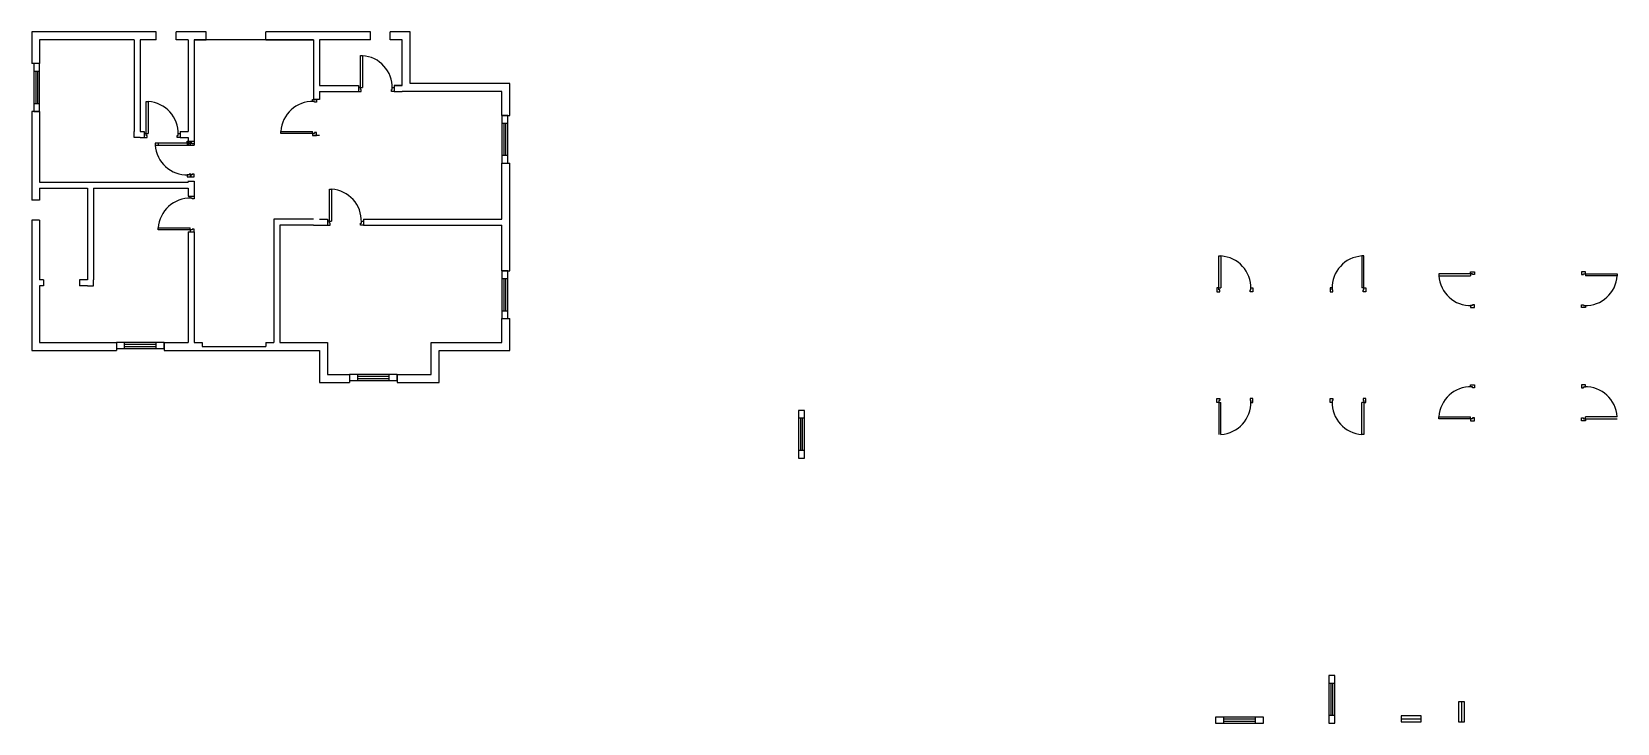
# Model space of a CAD drawing. Header units: millimetres. Extents: x 1563 to 41359, y -6266 to 11088.
import ezdxf

# ---------------------------------------------------------------- set-up
doc = ezdxf.new("R2010")
doc.units = ezdxf.units.MM
doc.header["$MEASUREMENT"] = 0
doc.layers.add('door', color=81, linetype='Continuous')
doc.layers.add('window', color=30, linetype='Continuous')

msp = doc.modelspace()

# ---------------------------------------------------------------- linework, layer by layer
for p, q in [((4138, 10888), (4138, 8588)), ((4288, 10888), (4288, 8588)), ((4688, 10888), (4688, 11088)), ((5188, 10888), (5188, 11088)), ((5488, 10888), (5488, 8588)), ((5638, 10888), (5638, 8239)), ((5638, 10888), (5938, 10888)), ((5938, 10888), (5938, 11088)), ((7438, 10888), (7438, 11088)), ((7438, 10888), (8638, 10888)), ((8638, 10888), (8638, 9588)), ((8788, 10888), (8788, 9738)), ((10063, 10888), (10063, 11088)), ((10563, 10888), (10563, 11088)), ((1763, 10288), (1563, 10288)), ((8638, 9588), (8638, 9388)), ((8788, 9738), (9763, 9738)), ((8788, 9588), (9763, 9588)), ((8788, 9588), (8788, 9388)), ((8788, 9588), (8788, 9388)), ((9763, 9738), (9763, 9588)), ((10863, 9738), (10663, 9738)), ((10663, 9738), (10663, 9588)), ((10663, 9738), (10863, 9738)), ((10663, 9588), (10863, 9588)), ((8788, 9388), (8638, 9388)), ((1763, 9088), (1563, 9088)), ((13363, 8988), (13563, 8988)), ((4138, 8438), (4138, 8588)), ((4288, 8438), (4138, 8438)), ((4288, 8588), (4388, 8588)), ((4288, 8438), (4388, 8438)), ((4388, 8588), (4388, 8438)), ((5288, 8588), (5288, 8438)), ((5288, 8588), (5488, 8588)), ((5288, 8438), (5488, 8438)), ((5488, 8438), (5488, 8239)), ((8788, 8488), (8638, 8488)), ((5486, 8239), (5638, 8239)), ((13363, 7788), (13563, 7788)), ((1763, 7313), (5488, 7313)), ((1763, 7163), (2963, 7163)), ((2963, 7163), (2963, 4863)), ((3113, 7163), (3113, 4863)), ((3113, 7163), (5488, 7163)), ((5486, 7339), (5638, 7339)), ((5488, 7339), (5488, 7313)), ((5488, 7163), (5488, 6963)), ((5488, 7163), (5488, 6963)), ((5638, 7339), (5638, 6963)), ((1763, 6863), (1563, 6863)), ((5488, 6963), (5638, 6963)), ((8638, 6388), (7638, 6388)), ((7638, 6388), (7638, 6238)), ((8438, 6388), (8438, 6388)), ((8788, 6388), (8988, 6388)), ((8788, 6388), (8988, 6388)), ((8988, 6388), (8988, 6238)), ((9888, 6388), (9888, 6238)), ((9888, 6388), (13363, 6388)), ((1763, 6363), (1563, 6363)), ((5488, 6063), (5638, 6063)), ((5488, 6063), (5488, 3288)), ((5638, 6063), (5638, 3288)), ((7638, 6238), (7638, 3288)), ((8638, 6238), (7788, 6238)), ((7788, 6238), (7788, 3288)), ((8638, 6238), (8988, 6238)), ((9888, 6238), (13363, 6238)), ((1863, 4863), (1763, 4863)), ((1863, 4863), (1863, 4713)), ((2963, 4863), (2763, 4863)), ((2963, 4863), (2763, 4863)), ((2763, 4863), (2763, 4713)), ((3111, 4713), (3113, 4863)), ((13363, 5088), (13563, 5088)), ((1863, 4713), (1763, 4713)), ((2963, 4713), (2763, 4713)), ((2963, 4713), (3111, 4713)), ((13363, 3888), (13563, 3888)), ((3688, 3288), (3688, 3088)), ((4888, 3288), (4888, 3088)), ((5838, 3288), (5838, 3188)), ((5838, 3188), (7438, 3188)), ((7438, 3288), (7438, 3188)), ((9538, 2488), (9538, 2288)), ((10738, 2488), (10738, 2288))]:
    msp.add_line(p, q)
for points in [[(4688, 11088), (1563, 11088), (1563, 10288)], [(4138, 10888), (1763, 10888), (1763, 10288)], [(4688, 10888), (4288, 10888)], [(5938, 11088), (5188, 11088)], [(5488, 10888), (5188, 10888)], [(8638, 10888), (5638, 10888)], [(10063, 11088), (7438, 11088)], [(10063, 10888), (8788, 10888)], [(13563, 9788), (11063, 9788), (11063, 11088), (10563, 11088)], [(10863, 9738), (10863, 10888), (10563, 10888)], [(13363, 9588), (10863, 9588)], [(13363, 8988), (13363, 9588)], [(13563, 8988), (13563, 9788)], [(1563, 9088), (1563, 6863)], [(1763, 9088), (1763, 7313)], [(13363, 6388), (13363, 7788)], [(13563, 5088), (13563, 7788)], [(1763, 7163), (1763, 6863)], [(1563, 6363), (1563, 3088)], [(1763, 6363), (1763, 4863)], [(13363, 5088), (13363, 6238)], [(1763, 4713), (1763, 3288)], [(10738, 2488), (11588, 2488), (11588, 3288), (13363, 3288), (13363, 3888)], [(10738, 2288), (11788, 2288), (11788, 3088), (13563, 3088), (13563, 3888)], [(1763, 3288), (3688, 3288)], [(4888, 3288), (5488, 3288)], [(5638, 3288), (5838, 3288)], [(7438, 3288), (7638, 3288)], [(7788, 3288), (8988, 3288), (8988, 2488), (9538, 2488)], [(1563, 3088), (3688, 3088)], [(4888, 3088), (8788, 3088), (8788, 2288), (9538, 2288)]]:
    msp.add_lwpolyline(points)
at = {"layer": 'door'}
for p, q in [((9813, 9688), (9813, 10488)), ((9813, 10488), (9863, 10488)), ((9863, 10488), (9863, 9688)), ((9813, 9688), (9763, 9688)), ((9763, 9688), (9763, 9588)), ((9763, 9588), (9833, 9588)), ((9813, 9638), (9813, 9688)), ((9813, 9688), (9863, 9688)), ((9833, 9638), (9813, 9638)), ((9833, 9588), (9833, 9638)), ((10593, 9588), (10593, 9638)), ((10593, 9638), (10613, 9638)), ((10663, 9588), (10593, 9588)), ((10613, 9638), (10613, 9688)), ((10613, 9688), (10663, 9688)), ((10663, 9688), (10663, 9588)), ((4438, 8538), (4438, 9338)), ((4438, 9338), (4488, 9338)), ((4488, 9338), (4488, 8538)), ((8613, 9338), (8613, 9388)), ((8613, 9388), (8713, 9388)), ((8663, 9338), (8613, 9338)), ((8663, 9318), (8663, 9338)), ((8713, 9318), (8663, 9318)), ((8713, 9388), (8713, 9318)), ((4438, 8538), (4388, 8538)), ((4388, 8538), (4388, 8438)), ((4388, 8438), (4458, 8438)), ((4438, 8488), (4438, 8538)), ((4438, 8538), (4488, 8538)), ((4458, 8488), (4438, 8488)), ((4458, 8438), (4458, 8488)), ((5218, 8438), (5218, 8488)), ((5218, 8488), (5238, 8488)), ((5288, 8438), (5218, 8438)), ((5238, 8488), (5238, 8538)), ((5238, 8538), (5288, 8538)), ((5288, 8538), (5288, 8438)), ((7813, 8538), (7813, 8588)), ((7813, 8588), (8613, 8588)), ((8613, 8538), (7813, 8538)), ((8613, 8538), (8613, 8588)), ((8663, 8538), (8613, 8538)), ((8613, 8538), (8613, 8488)), ((8613, 8488), (8713, 8488)), ((8713, 8558), (8663, 8558)), ((8663, 8558), (8663, 8538)), ((8713, 8488), (8713, 8558)), ((5462, 8295), (4662, 8295)), ((4662, 8295), (4662, 8245)), ((4662, 8245), (5462, 8245)), ((5538, 8295), (4738, 8295)), ((4738, 8295), (4738, 8245)), ((4738, 8245), (5538, 8245)), ((5462, 8295), (5462, 8345)), ((5462, 8345), (5562, 8345)), ((5512, 8295), (5462, 8295)), ((5462, 8295), (5462, 8245)), ((5512, 8275), (5512, 8295)), ((5562, 8275), (5512, 8275)), ((5538, 8295), (5538, 8345)), ((5538, 8345), (5638, 8345)), ((5588, 8295), (5538, 8295)), ((5538, 8295), (5538, 8245)), ((5562, 8345), (5562, 8275)), ((5588, 8275), (5588, 8295)), ((5638, 8275), (5588, 8275)), ((5638, 8345), (5638, 8275)), ((5512, 7495), (5462, 7495)), ((5462, 7495), (5462, 7445)), ((5462, 7445), (5562, 7445)), ((5562, 7515), (5512, 7515)), ((5512, 7515), (5512, 7495)), ((5588, 7495), (5538, 7495)), ((5538, 7495), (5538, 7445)), ((5538, 7445), (5638, 7445)), ((5562, 7445), (5562, 7515)), ((5638, 7515), (5588, 7515)), ((5588, 7515), (5588, 7495)), ((5638, 7445), (5638, 7515)), ((5538, 6913), (5538, 6963)), ((5538, 6963), (5638, 6963)), ((5588, 6913), (5538, 6913)), ((5588, 6893), (5588, 6913)), ((5638, 6893), (5588, 6893)), ((5638, 6963), (5638, 6893)), ((9038, 6338), (9038, 7138)), ((9038, 7138), (9088, 7138)), ((9088, 7138), (9088, 6338)), ((4738, 6113), (4738, 6163)), ((4738, 6163), (5538, 6163)), ((5538, 6113), (4738, 6113)), ((5538, 6113), (5538, 6163)), ((5588, 6113), (5538, 6113)), ((5538, 6113), (5538, 6063)), ((5538, 6063), (5638, 6063)), ((5638, 6133), (5588, 6133)), ((5588, 6133), (5588, 6113)), ((5638, 6063), (5638, 6133)), ((9038, 6338), (8988, 6338)), ((8988, 6338), (8988, 6238)), ((8988, 6238), (9058, 6238)), ((9038, 6288), (9038, 6338)), ((9038, 6338), (9088, 6338)), ((9058, 6288), (9038, 6288)), ((9058, 6238), (9058, 6288)), ((9818, 6238), (9818, 6288)), ((9818, 6288), (9838, 6288)), ((9888, 6238), (9818, 6238)), ((9838, 6288), (9838, 6338)), ((9838, 6338), (9888, 6338)), ((9888, 6338), (9888, 6238)), ((31362, 4662), (31362, 5462)), ((31362, 5462), (31412, 5462)), ((31412, 5462), (31412, 4662)), ((35000, 5462), (34950, 5462)), ((34950, 5462), (34950, 4662)), ((35000, 4662), (35000, 5462)), ((37679, 5015), (36879, 5015)), ((36879, 5015), (36879, 4965)), ((36879, 4965), (37679, 4965)), ((37679, 5015), (37679, 5065)), ((37679, 5065), (37779, 5065)), ((37729, 5015), (37679, 5015)), ((37679, 5015), (37679, 4965)), ((37729, 4995), (37729, 5015)), ((37779, 4995), (37729, 4995)), ((37779, 5065), (37779, 4995)), ((40459, 5065), (40459, 4995)), ((40559, 5065), (40459, 5065)), ((40459, 4995), (40509, 4995)), ((40509, 4995), (40509, 5015)), ((40509, 5015), (40559, 5015)), ((40559, 5015), (40559, 5065)), ((40559, 5015), (41359, 5015)), ((40559, 5015), (40559, 4965)), ((41359, 4965), (40559, 4965)), ((41359, 5015), (41359, 4965)), ((31362, 4662), (31312, 4662)), ((31312, 4662), (31312, 4562)), ((31312, 4562), (31382, 4562)), ((31362, 4612), (31362, 4662)), ((31362, 4662), (31412, 4662)), ((31382, 4612), (31362, 4612)), ((31382, 4562), (31382, 4612)), ((32142, 4562), (32142, 4612)), ((32142, 4612), (32162, 4612)), ((32212, 4562), (32142, 4562)), ((32162, 4612), (32162, 4662)), ((32162, 4662), (32212, 4662)), ((32212, 4662), (32212, 4562)), ((34200, 4662), (34150, 4662)), ((34150, 4662), (34150, 4562)), ((34150, 4562), (34220, 4562)), ((34200, 4612), (34200, 4662)), ((34220, 4612), (34200, 4612)), ((34220, 4562), (34220, 4612)), ((35000, 4662), (34950, 4662)), ((34980, 4562), (34980, 4612)), ((34980, 4612), (35000, 4612)), ((35050, 4562), (34980, 4562)), ((35000, 4612), (35000, 4662)), ((35000, 4662), (35050, 4662)), ((35050, 4662), (35050, 4562)), ((37729, 4215), (37679, 4215)), ((37679, 4215), (37679, 4165)), ((37679, 4165), (37779, 4165)), ((37779, 4235), (37729, 4235)), ((37729, 4235), (37729, 4215)), ((37779, 4165), (37779, 4235)), ((40459, 4165), (40459, 4235)), ((40459, 4235), (40509, 4235)), ((40559, 4165), (40459, 4165)), ((40509, 4235), (40509, 4215)), ((40509, 4215), (40559, 4215)), ((40559, 4215), (40559, 4165)), ((37679, 2176), (37679, 2226)), ((37679, 2226), (37779, 2226)), ((37729, 2176), (37679, 2176)), ((37729, 2156), (37729, 2176)), ((37779, 2156), (37729, 2156)), ((37779, 2226), (37779, 2156)), ((40459, 2226), (40459, 2156)), ((40559, 2226), (40459, 2226)), ((40459, 2156), (40509, 2156)), ((40509, 2156), (40509, 2176)), ((40509, 2176), (40559, 2176)), ((40559, 2176), (40559, 2226)), ((31312, 1882), (31382, 1882)), ((31312, 1782), (31312, 1882)), ((31362, 1782), (31312, 1782)), ((31382, 1832), (31362, 1832)), ((31362, 1832), (31362, 1782)), ((31362, 1782), (31362, 982)), ((31362, 1782), (31412, 1782)), ((31382, 1882), (31382, 1832)), ((31412, 982), (31412, 1782)), ((32212, 1882), (32142, 1882)), ((32142, 1882), (32142, 1832)), ((32142, 1832), (32162, 1832)), ((32162, 1832), (32162, 1782)), ((32162, 1782), (32212, 1782)), ((32212, 1782), (32212, 1882)), ((34150, 1882), (34220, 1882)), ((34150, 1782), (34150, 1882)), ((34200, 1782), (34150, 1782)), ((34220, 1832), (34200, 1832)), ((34200, 1832), (34200, 1782)), ((34220, 1882), (34220, 1832)), ((34950, 982), (34950, 1782)), ((35000, 1782), (34950, 1782)), ((35050, 1882), (34980, 1882)), ((34980, 1882), (34980, 1832)), ((34980, 1832), (35000, 1832)), ((35000, 1832), (35000, 1782)), ((35000, 1782), (35050, 1782)), ((35000, 1782), (35000, 982)), ((35050, 1782), (35050, 1882)), ((36879, 1376), (36879, 1426)), ((36879, 1426), (37679, 1426)), ((37679, 1376), (36879, 1376)), ((37679, 1376), (37679, 1426)), ((37729, 1376), (37679, 1376)), ((37679, 1376), (37679, 1326)), ((37679, 1326), (37779, 1326)), ((37779, 1396), (37729, 1396)), ((37729, 1396), (37729, 1376)), ((37779, 1326), (37779, 1396)), ((40459, 1326), (40459, 1396)), ((40459, 1396), (40509, 1396)), ((40559, 1326), (40459, 1326)), ((40509, 1396), (40509, 1376)), ((40509, 1376), (40559, 1376)), ((41359, 1426), (40559, 1426)), ((40559, 1376), (40559, 1426)), ((40559, 1376), (40559, 1326)), ((40559, 1376), (41359, 1376)), ((35000, 982), (34950, 982))]:
    msp.add_line(p, q, dxfattribs=at)
for centre, start, end in [((9813, 9688), 358.2101, 86.4184), ((4438, 8538), 358.2101, 86.4184), ((8613, 8538), 88.2101, 176.4184), ((5462, 8295), 183.5816, 271.7899), ((5538, 6113), 88.2101, 176.4184), ((9038, 6338), 358.2101, 86.4184), ((31362, 4662), 358.2101, 86.4184), ((35000, 4662), 93.5816, 181.7899), ((37679, 5015), 183.5816, 271.7899), ((40559, 5015), 268.2101, 356.4184), ((37679, 1376), 88.2101, 176.4184), ((40559, 1376), 3.5816, 91.7899), ((31362, 1782), 273.5816, 1.7899), ((35000, 1782), 178.2101, 266.4184)]:
    msp.add_arc(centre, 800, start, end, dxfattribs=at)
at = {"layer": 'window'}
for p, q in [((1613, 10288), (1613, 9088)), ((1763, 10288), (1613, 10288)), ((1763, 10088), (1613, 10088)), ((1663, 10088), (1663, 9288)), ((1713, 9288), (1713, 10088)), ((1763, 9088), (1763, 10288)), ((1613, 9288), (1763, 9288)), ((1613, 9088), (1763, 9088)), ((13363, 8988), (13363, 7788)), ((13513, 8988), (13363, 8988)), ((13513, 8788), (13363, 8788)), ((13413, 8788), (13413, 7988)), ((13463, 7988), (13463, 8788)), ((13513, 7788), (13513, 8988)), ((13363, 7988), (13513, 7988)), ((13363, 7788), (13513, 7788)), ((13363, 5088), (13363, 3888)), ((13513, 5088), (13363, 5088)), ((13513, 4888), (13363, 4888)), ((13413, 4888), (13413, 4088)), ((13463, 4088), (13463, 4888)), ((13513, 3888), (13513, 5088)), ((13363, 4088), (13513, 4088)), ((13363, 3888), (13513, 3888)), ((4888, 3287), (3688, 3287)), ((3688, 3287), (3688, 3137)), ((3888, 3287), (3888, 3137)), ((4688, 3237), (3888, 3237)), ((3888, 3187), (4688, 3187)), ((4688, 3137), (4688, 3287)), ((4888, 3137), (4888, 3287)), ((3688, 3137), (4888, 3137)), ((10738, 2487), (9538, 2487)), ((9538, 2487), (9538, 2337)), ((9738, 2487), (9738, 2337)), ((10538, 2437), (9738, 2437)), ((10538, 2337), (10538, 2487)), ((10738, 2337), (10738, 2487)), ((9538, 2337), (10738, 2337)), ((9738, 2387), (10538, 2387)), ((20810, 1587), (20810, 387)), ((20960, 1587), (20810, 1587)), ((20960, 1387), (20810, 1387)), ((20860, 1387), (20860, 587)), ((20910, 587), (20910, 1387)), ((20960, 387), (20960, 1587)), ((20810, 587), (20960, 587)), ((20810, 387), (20960, 387)), ((34123, -5066), (34123, -6266)), ((34273, -5066), (34123, -5066)), ((34273, -6266), (34273, -5066)), ((34273, -5266), (34123, -5266)), ((34173, -5266), (34173, -6066)), ((34223, -6066), (34223, -5266)), ((37376, -5731), (37376, -6231)), ((37526, -5731), (37376, -5731)), ((37451, -5731), (37451, -6231)), ((37526, -6231), (37526, -5731)), ((32479, -6116), (31279, -6116)), ((31279, -6116), (31279, -6266)), ((31279, -6266), (32479, -6266)), ((31479, -6116), (31479, -6266)), ((32279, -6166), (31479, -6166)), ((31479, -6216), (32279, -6216)), ((32279, -6266), (32279, -6116)), ((32479, -6266), (32479, -6116)), ((34123, -6066), (34273, -6066)), ((34123, -6266), (34273, -6266)), ((36439, -6081), (35939, -6081)), ((35939, -6081), (35939, -6231)), ((35939, -6156), (36439, -6156)), ((35939, -6231), (36439, -6231)), ((36439, -6231), (36439, -6081)), ((37376, -6231), (37526, -6231))]:
    msp.add_line(p, q, dxfattribs=at)

doc.saveas('drawing.dxf')
